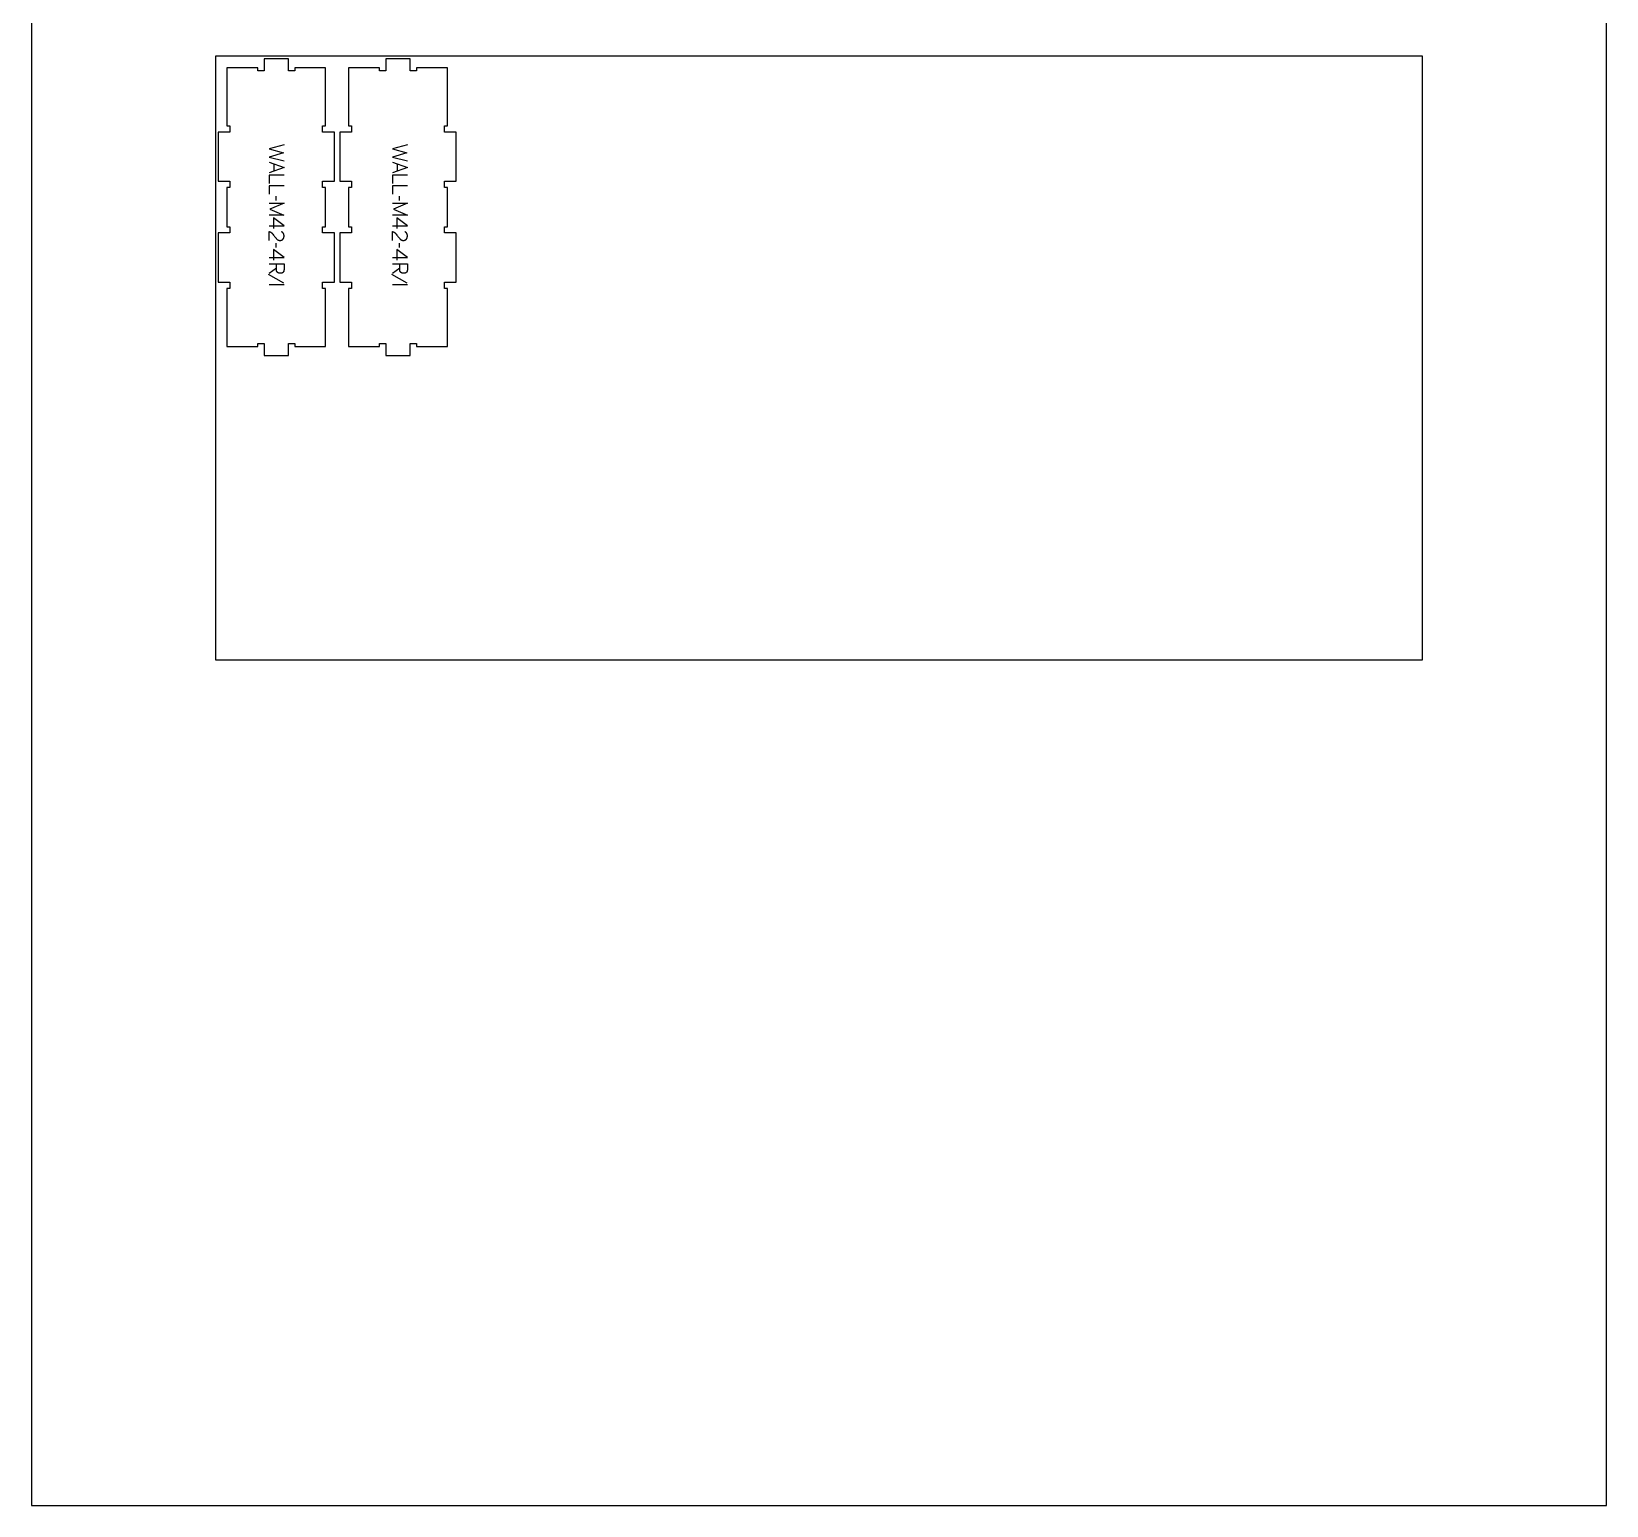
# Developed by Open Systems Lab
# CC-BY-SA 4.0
# Model space of a CAD drawing. Extents: x 0 to 4485, y 0 to 10771.
# Drawn here: x 0 to 3183, y 0 to 2979 of the extents above; entities that cross this region are included whole.
import ezdxf

# ---------------------------------------------------------------- set-up
doc = ezdxf.new("R2010")
doc.units = 0
for name, color, linetype in [('0_SHEET_SPRUCEPLY_2440X122', 1, 'CONTINUOUS'), ('1_ANYTOOL_1MMDEEP_LABELS_S', 2, 'CONTINUOUS'), ('4_ANYTOOL_CUTTHROUGH_OUTSI', 5, 'CONTINUOUS'), ('DONOTCUT', 7, 'CONTINUOUS')]:
    doc.layers.add(name, color=color, linetype=linetype)

msp = doc.modelspace()

# ---------------------------------------------------------------- linework, layer by layer
at = {"layer": '0_SHEET_SPRUCEPLY_2440X122'}
msp.add_lwpolyline([(371.7, 2929.4), (371.7, 1709.4), (2811.7, 1709.4), (2811.7, 2929.4)], close=True, dxfattribs=at)
at = {"layer": '1_ANYTOOL_1MMDEEP_LABELS_S', "color": 2}
for points in [[(510.4, 2750.1), (480.4, 2742.4), (509.5, 2734), (480.4, 2725.5), (510.4, 2718)], [(759.8, 2750.1), (729.8, 2742.4), (758.9, 2734), (729.8, 2725.5), (759.8, 2718)], [(480.4, 2715.4), (510.4, 2704.5), (480.4, 2693.5)], [(490, 2712), (490, 2697)], [(729.8, 2715.4), (759.8, 2704.5), (729.8, 2693.5)], [(739.3, 2712), (739.3, 2697)], [(510.4, 2689.2), (480.4, 2689.2), (480.4, 2672.1)], [(759.8, 2689.2), (729.8, 2689.2), (729.8, 2672.1)], [(510.4, 2667.4), (480.4, 2667.4), (480.4, 2650.3)], [(494.3, 2637.6), (494.2, 2646.4)], [(759.8, 2667.4), (729.8, 2667.4), (729.8, 2650.3)], [(743.7, 2637.6), (743.6, 2646.4)], [(480.4, 2632.5), (510.4, 2632.5), (482, 2620.5), (510.3, 2608.5), (480.4, 2608.5)], [(729.8, 2632.5), (759.8, 2632.5), (731.4, 2620.5), (759.7, 2608.5), (729.8, 2608.5)], [(480.4, 2586.9), (510.5, 2586.9), (489.1, 2602.9)], [(489.1, 2602.9), (489.1, 2581.2)], [(729.8, 2586.9), (759.8, 2586.9), (738.4, 2602.9)], [(738.4, 2602.9), (738.4, 2581.2)], [(480.5, 2556.7), (480.5, 2575), (481, 2574.9), (481.2, 2574.8), (481.4, 2574.7), (481.6, 2574.6), (481.8, 2574.5), (482.1, 2574.5), (482.3, 2574.4), (482.5, 2574.3), (482.7, 2574.2), (482.9, 2574), (483.1, 2573.9), (483.3, 2573.8), (483.5, 2573.7), (483.7, 2573.6), (483.9, 2573.5), (484.1, 2573.3), (484.3, 2573.2), (484.4, 2573.1), (484.6, 2572.9), (484.8, 2572.8), (485, 2572.6), (485.2, 2572.5), (485.3, 2572.3), (485.5, 2572.2), (485.7, 2572), (485.9, 2571.9), (486, 2571.7), (486.2, 2571.5), (486.3, 2571.3), (486.7, 2571), (487.9, 2569.5), (489.1, 2568), (490.2, 2566.5), (491.3, 2565), (491.9, 2564.2), (492.5, 2563.5), (493.1, 2562.8), (493.6, 2562.1), (494.2, 2561.4), (494.8, 2560.8), (495.4, 2560.2), (496.1, 2559.6), (496.2, 2559.4), (496.4, 2559.3), (496.5, 2559.1), (496.7, 2559), (496.9, 2558.9), (497, 2558.8), (497.2, 2558.6), (497.4, 2558.5), (497.6, 2558.4), (497.7, 2558.3), (497.9, 2558.2), (498.1, 2558.1), (498.3, 2558), (498.5, 2557.9), (498.6, 2557.9), (498.8, 2557.8), (499, 2557.7), (499.2, 2557.7), (499.4, 2557.6), (499.6, 2557.5), (499.8, 2557.5), (500, 2557.4), (500.2, 2557.4), (500.4, 2557.3), (500.7, 2557.3), (500.9, 2557.3), (501.1, 2557.3), (501.3, 2557.2), (501.5, 2557.2), (501.7, 2557.2), (502, 2557.2), (502.2, 2557.2), (502.4, 2557.2), (502.7, 2557.2), (502.9, 2557.2), (503.2, 2557.2), (503.4, 2557.3), (503.6, 2557.3), (503.9, 2557.3), (504.1, 2557.4), (504.3, 2557.4), (504.5, 2557.4), (504.7, 2557.5), (504.9, 2557.6), (505.1, 2557.6), (505.3, 2557.7), (505.5, 2557.8), (505.7, 2557.8), (505.9, 2557.9), (506.1, 2558), (506.3, 2558.1), (506.5, 2558.2), (506.6, 2558.3), (506.8, 2558.4), (507, 2558.5), (507.1, 2558.6), (507.3, 2558.7), (507.5, 2558.9), (507.6, 2559), (507.8, 2559.1), (507.9, 2559.3), (508, 2559.4), (508.2, 2559.6), (508.3, 2559.7), (508.4, 2559.9), (508.6, 2560.1), (508.7, 2560.2), (508.8, 2560.4), (508.9, 2560.6), (509, 2560.7), (509.1, 2560.9), (509.2, 2561.1), (509.3, 2561.3), (509.4, 2561.4), (509.5, 2561.6), (509.6, 2561.8), (509.7, 2562), (509.8, 2562.2), (509.8, 2562.4), (509.9, 2562.6), (510, 2562.8), (510, 2563), (510.1, 2563.2), (510.1, 2563.4), (510.2, 2563.6), (510.2, 2563.8), (510.3, 2564.1), (510.3, 2564.3), (510.3, 2564.5), (510.3, 2564.7), (510.4, 2564.9), (510.4, 2565.2), (510.4, 2565.4), (510.4, 2565.6), (510.4, 2566.1), (510.4, 2566.5), (510.4, 2566.8), (510.4, 2567.2), (510.3, 2567.5), (510.3, 2567.9), (510.2, 2568.2), (510.2, 2568.5), (510.1, 2568.9), (510, 2569.2), (510, 2569.3), (509.9, 2569.5), (509.9, 2569.6), (509.8, 2569.8), (509.8, 2569.9), (509.7, 2570.1), (509.6, 2570.2), (509.6, 2570.4), (509.5, 2570.5), (509.4, 2570.7), (509.4, 2570.8), (509.3, 2570.9), (509.2, 2571.1), (509.1, 2571.2), (509.1, 2571.3), (509, 2571.5), (508.9, 2571.6), (508.8, 2571.7), (508.7, 2571.8), (508.6, 2572), (508.5, 2572.1), (508.4, 2572.2), (508.3, 2572.3), (508.2, 2572.4), (508.1, 2572.6), (508, 2572.7), (507.9, 2572.8), (507.8, 2572.9), (507.7, 2573), (507.5, 2573.1), (507.4, 2573.2), (507.3, 2573.3), (507.1, 2573.5), (506.8, 2573.7), (506.5, 2573.9), (506.2, 2574.1), (505.9, 2574.3), (505.6, 2574.4), (505.3, 2574.6)], [(494.3, 2543), (494.2, 2551.8)], [(729.8, 2556.7), (729.9, 2575), (730.3, 2574.9), (730.6, 2574.8), (730.8, 2574.7), (731, 2574.6), (731.2, 2574.5), (731.4, 2574.5), (731.6, 2574.4), (731.9, 2574.3), (732.1, 2574.2), (732.3, 2574), (732.5, 2573.9), (732.7, 2573.8), (732.9, 2573.7), (733.1, 2573.6), (733.3, 2573.5), (733.4, 2573.3), (733.6, 2573.2), (733.8, 2573.1), (734, 2572.9), (734.2, 2572.8), (734.4, 2572.6), (734.5, 2572.5), (734.7, 2572.3), (734.9, 2572.2), (735.1, 2572), (735.2, 2571.9), (735.4, 2571.7), (735.6, 2571.5), (735.7, 2571.3), (736, 2571), (737.2, 2569.5), (738.4, 2568), (739.6, 2566.5), (740.7, 2565), (741.3, 2564.2), (741.8, 2563.5), (742.4, 2562.8), (743, 2562.1), (743.6, 2561.4), (744.2, 2560.8), (744.8, 2560.2), (745.4, 2559.6), (745.6, 2559.4), (745.7, 2559.3), (745.9, 2559.1), (746.1, 2559), (746.2, 2558.9), (746.4, 2558.8), (746.6, 2558.6), (746.7, 2558.5), (746.9, 2558.4), (747.1, 2558.3), (747.3, 2558.2), (747.5, 2558.1), (747.6, 2558), (747.8, 2557.9), (748, 2557.9), (748.2, 2557.8), (748.4, 2557.7), (748.6, 2557.7), (748.8, 2557.6), (749, 2557.5), (749.2, 2557.5), (749.4, 2557.4), (749.6, 2557.4), (749.8, 2557.3), (750, 2557.3), (750.2, 2557.3), (750.5, 2557.3), (750.7, 2557.2), (750.9, 2557.2), (751.1, 2557.2), (751.3, 2557.2), (751.6, 2557.2), (751.8, 2557.2), (752.1, 2557.2), (752.3, 2557.2), (752.5, 2557.2), (752.8, 2557.3), (753, 2557.3), (753.2, 2557.3), (753.5, 2557.4), (753.7, 2557.4), (753.9, 2557.4), (754.1, 2557.5), (754.3, 2557.6), (754.5, 2557.6), (754.7, 2557.7), (754.9, 2557.8), (755.1, 2557.8), (755.3, 2557.9), (755.5, 2558), (755.7, 2558.1), (755.8, 2558.2), (756, 2558.3), (756.2, 2558.4), (756.4, 2558.5), (756.5, 2558.6), (756.7, 2558.7), (756.8, 2558.9), (757, 2559), (757.1, 2559.1), (757.3, 2559.3), (757.4, 2559.4), (757.6, 2559.6), (757.7, 2559.7), (757.8, 2559.9), (757.9, 2560.1), (758.1, 2560.2), (758.2, 2560.4), (758.3, 2560.6), (758.4, 2560.7), (758.5, 2560.9), (758.6, 2561.1), (758.7, 2561.3), (758.8, 2561.4), (758.9, 2561.6), (759, 2561.8), (759.1, 2562), (759.1, 2562.2), (759.2, 2562.4), (759.3, 2562.6), (759.3, 2562.8), (759.4, 2563), (759.4, 2563.2), (759.5, 2563.4), (759.5, 2563.6), (759.6, 2563.8), (759.6, 2564.1), (759.7, 2564.3), (759.7, 2564.5), (759.7, 2564.7), (759.7, 2564.9), (759.8, 2565.2), (759.8, 2565.4), (759.8, 2565.6), (759.8, 2566.1), (759.8, 2566.5), (759.8, 2566.8), (759.7, 2567.2), (759.7, 2567.5), (759.7, 2567.9), (759.6, 2568.2), (759.5, 2568.5), (759.5, 2568.9), (759.4, 2569.2), (759.3, 2569.3), (759.3, 2569.5), (759.2, 2569.6), (759.2, 2569.8), (759.1, 2569.9), (759.1, 2570.1), (759, 2570.2), (758.9, 2570.4), (758.9, 2570.5), (758.8, 2570.7), (758.7, 2570.8), (758.7, 2570.9), (758.6, 2571.1), (758.5, 2571.2), (758.4, 2571.3), (758.4, 2571.5), (758.3, 2571.6), (758.2, 2571.7), (758.1, 2571.8), (758, 2572), (757.9, 2572.1), (757.8, 2572.2), (757.7, 2572.3), (757.6, 2572.4), (757.5, 2572.6), (757.4, 2572.7), (757.3, 2572.8), (757.2, 2572.9), (757, 2573), (756.9, 2573.1), (756.8, 2573.2), (756.7, 2573.3), (756.4, 2573.5), (756.2, 2573.7), (755.9, 2573.9), (755.6, 2574.1), (755.3, 2574.3), (755, 2574.4), (754.7, 2574.6)], [(743.7, 2543), (743.6, 2551.8)], [(480.4, 2522.7), (510.5, 2522.7), (489.1, 2538.7)], [(489.1, 2538.7), (489.1, 2517)], [(729.8, 2522.7), (759.8, 2522.7), (738.4, 2538.7)], [(738.4, 2538.7), (738.4, 2517)], [(509.9, 2471), (479.2, 2488.2)], [(480.4, 2510), (510.4, 2510), (510.4, 2498.6), (510.4, 2498.1), (510.4, 2497.6), (510.4, 2497.4), (510.3, 2497.2), (510.3, 2497), (510.3, 2496.7), (510.3, 2496.5), (510.2, 2496.3), (510.2, 2496.1), (510.1, 2495.9), (510.1, 2495.7), (510, 2495.5), (510, 2495.3), (509.9, 2495.1), (509.9, 2494.9), (509.8, 2494.8), (509.7, 2494.6), (509.7, 2494.4), (509.6, 2494.2), (509.5, 2494.1), (509.4, 2493.9), (509.3, 2493.8), (509.2, 2493.6), (509.1, 2493.5), (509, 2493.3), (508.9, 2493.2), (508.8, 2493), (508.7, 2492.9), (508.6, 2492.8), (508.5, 2492.6), (508.3, 2492.5), (508.2, 2492.4), (508.1, 2492.3), (507.9, 2492.2), (507.8, 2492.1), (507.7, 2492), (507.5, 2491.9), (507.4, 2491.8), (507.2, 2491.7), (507, 2491.6), (506.9, 2491.5), (506.7, 2491.4), (506.5, 2491.3), (506.4, 2491.3), (506.2, 2491.2), (506, 2491.1), (505.8, 2491.1), (505.6, 2491), (505.4, 2491), (505.2, 2490.9), (505, 2490.9), (504.8, 2490.8), (504.6, 2490.8), (504.4, 2490.8), (504.2, 2490.7), (504, 2490.7), (503.8, 2490.7), (503.5, 2490.7), (503.1, 2490.7), (502.6, 2490.6), (502.4, 2490.6), (502.2, 2490.7), (502, 2490.7), (501.9, 2490.7), (501.7, 2490.7), (501.5, 2490.7), (501.4, 2490.7), (501.2, 2490.8), (501, 2490.8), (500.9, 2490.8), (500.7, 2490.9), (500.5, 2490.9), (500.4, 2490.9), (500.2, 2491), (500, 2491), (499.9, 2491.1), (499.7, 2491.1), (499.5, 2491.2), (499.4, 2491.3), (499.2, 2491.3), (499.1, 2491.4), (498.9, 2491.5), (498.8, 2491.6), (498.6, 2491.6), (498.4, 2491.7), (498.3, 2491.8), (498.1, 2491.9), (498, 2492), (497.8, 2492.1), (497.7, 2492.2), (497.5, 2492.3), (497.4, 2492.4), (497.2, 2492.5), (497.1, 2492.6), (497, 2492.8), (496.8, 2492.9), (496.7, 2493), (496.6, 2493.1), (496.5, 2493.3), (496.4, 2493.4), (496.2, 2493.5), (496.1, 2493.7), (496, 2493.8), (495.9, 2493.9), (495.8, 2494.1), (495.8, 2494.2), (495.7, 2494.4), (495.6, 2494.5), (495.5, 2494.7), (495.5, 2494.8), (495.4, 2495), (495.3, 2495.1), (495.3, 2495.3), (495.2, 2495.4), (495.2, 2495.6), (495.1, 2495.8), (495.1, 2495.9), (495.1, 2496.1), (495, 2496.3), (495, 2496.5), (495, 2496.6), (495, 2496.8), (495, 2497), (494.9, 2498.9), (494.9, 2501), (494.9, 2509.9)], [(494.9, 2501), (480.4, 2490.5)], [(759.3, 2471), (728.5, 2488.2)], [(744.2, 2501), (729.7, 2490.5)], [(729.8, 2510), (759.8, 2510), (759.8, 2498.6), (759.8, 2498.1), (759.8, 2497.6), (759.7, 2497.4), (759.7, 2497.2), (759.7, 2497), (759.7, 2496.7), (759.6, 2496.5), (759.6, 2496.3), (759.6, 2496.1), (759.5, 2495.9), (759.5, 2495.7), (759.4, 2495.5), (759.4, 2495.3), (759.3, 2495.1), (759.2, 2494.9), (759.2, 2494.8), (759.1, 2494.6), (759, 2494.4), (758.9, 2494.2), (758.9, 2494.1), (758.8, 2493.9), (758.7, 2493.8), (758.6, 2493.6), (758.5, 2493.5), (758.4, 2493.3), (758.3, 2493.2), (758.2, 2493), (758.1, 2492.9), (758, 2492.8), (757.8, 2492.6), (757.7, 2492.5), (757.6, 2492.4), (757.4, 2492.3), (757.3, 2492.2), (757.2, 2492.1), (757, 2492), (756.9, 2491.9), (756.7, 2491.8), (756.6, 2491.7), (756.4, 2491.6), (756.3, 2491.5), (756.1, 2491.4), (755.9, 2491.3), (755.7, 2491.3), (755.6, 2491.2), (755.4, 2491.1), (755.2, 2491.1), (755, 2491), (754.8, 2491), (754.6, 2490.9), (754.4, 2490.9), (754.2, 2490.8), (754, 2490.8), (753.8, 2490.8), (753.6, 2490.7), (753.3, 2490.7), (753.1, 2490.7), (752.9, 2490.7), (752.4, 2490.7), (751.9, 2490.6), (751.8, 2490.6), (751.6, 2490.7), (751.4, 2490.7), (751.2, 2490.7), (751.1, 2490.7), (750.9, 2490.7), (750.7, 2490.7), (750.6, 2490.8), (750.4, 2490.8), (750.2, 2490.8), (750.1, 2490.9), (749.9, 2490.9), (749.7, 2490.9), (749.6, 2491), (749.4, 2491), (749.2, 2491.1), (749.1, 2491.1), (748.9, 2491.2), (748.8, 2491.3), (748.6, 2491.3), (748.4, 2491.4), (748.3, 2491.5), (748.1, 2491.6), (748, 2491.6), (747.8, 2491.7), (747.7, 2491.8), (747.5, 2491.9), (747.4, 2492), (747.2, 2492.1), (747.1, 2492.2), (746.9, 2492.3), (746.8, 2492.4), (746.6, 2492.5), (746.5, 2492.6), (746.3, 2492.8), (746.2, 2492.9), (746.1, 2493), (746, 2493.1), (745.8, 2493.3), (745.7, 2493.4), (745.6, 2493.5), (745.5, 2493.7), (745.4, 2493.8), (745.3, 2493.9), (745.2, 2494.1), (745.1, 2494.2), (745.1, 2494.4), (745, 2494.5), (744.9, 2494.7), (744.8, 2494.8), (744.8, 2495), (744.7, 2495.1), (744.6, 2495.3), (744.6, 2495.4), (744.5, 2495.6), (744.5, 2495.8), (744.5, 2495.9), (744.4, 2496.1), (744.4, 2496.3), (744.4, 2496.5), (744.4, 2496.6), (744.3, 2496.8), (744.3, 2497), (744.3, 2498.9), (744.2, 2501), (744.2, 2509.9)], [(510.4, 2467.5), (480.4, 2467.5)], [(759.8, 2467.5), (729.8, 2467.5)]]:
    msp.add_lwpolyline(points, dxfattribs=at)
at = {"layer": '4_ANYTOOL_CUTTHROUGH_OUTSI', "color": 5}
for points in [[(612.5, 2472.7), (612.5, 2572.2), (588.5, 2572.2), (588.5, 2584.7), (594.5, 2584.7), (594.5, 2664.2), (588.5, 2664.2), (588.5, 2676.7), (612.5, 2676.7), (612.5, 2776.2), (588.5, 2776.2), (588.5, 2788.7), (594.5, 2788.7), (594.5, 2906.2), (532, 2906.2), (532, 2900.2), (519.5, 2900.2), (519.5, 2924.2), (470, 2924.2), (470, 2900.2), (457.5, 2900.2), (457.5, 2906.2), (395, 2906.2), (395, 2788.7), (401, 2788.7), (401, 2776.2), (377, 2776.2), (377, 2676.7), (401, 2676.7), (401, 2664.2), (395, 2664.2), (395, 2584.7), (401, 2584.7), (401, 2572.2), (377, 2572.2), (377, 2472.7), (401, 2472.7), (401, 2460.2), (395, 2460.2), (395, 2342.7), (457.5, 2342.7), (457.5, 2348.7), (470, 2348.7), (470, 2324.7), (519.5, 2324.7), (519.5, 2348.7), (532, 2348.7), (532, 2342.7), (594.5, 2342.7), (594.5, 2460.2), (588.5, 2460.2), (588.5, 2472.7)], [(858.5, 2472.7), (858.5, 2572.2), (834.5, 2572.2), (834.5, 2584.7), (840.5, 2584.7), (840.5, 2664.2), (834.5, 2664.2), (834.5, 2676.7), (858.5, 2676.7), (858.5, 2776.2), (834.5, 2776.2), (834.5, 2788.7), (840.5, 2788.7), (840.5, 2906.2), (778, 2906.2), (778, 2900.2), (765.5, 2900.2), (765.5, 2924.2), (716, 2924.2), (716, 2900.2), (703.5, 2900.2), (703.5, 2906.2), (641, 2906.2), (641, 2788.7), (647, 2788.7), (647, 2776.2), (623, 2776.2), (623, 2676.7), (647, 2676.7), (647, 2664.2), (641, 2664.2), (641, 2584.7), (647, 2584.7), (647, 2572.2), (623, 2572.2), (623, 2472.7), (647, 2472.7), (647, 2460.2), (641, 2460.2), (641, 2342.7), (703.5, 2342.7), (703.5, 2348.7), (716, 2348.7), (716, 2324.7), (765.5, 2324.7), (765.5, 2348.7), (778, 2348.7), (778, 2342.7), (840.5, 2342.7), (840.5, 2460.2), (834.5, 2460.2), (834.5, 2472.7)]]:
    msp.add_lwpolyline(points, close=True, dxfattribs=at)
at = {"layer": 'DONOTCUT'}
msp.add_lwpolyline([(0, 0), (3183.4, 0), (3183.4, 7593.4), (0, 7593.4)], close=True, dxfattribs=at)

doc.saveas('drawing.dxf')
